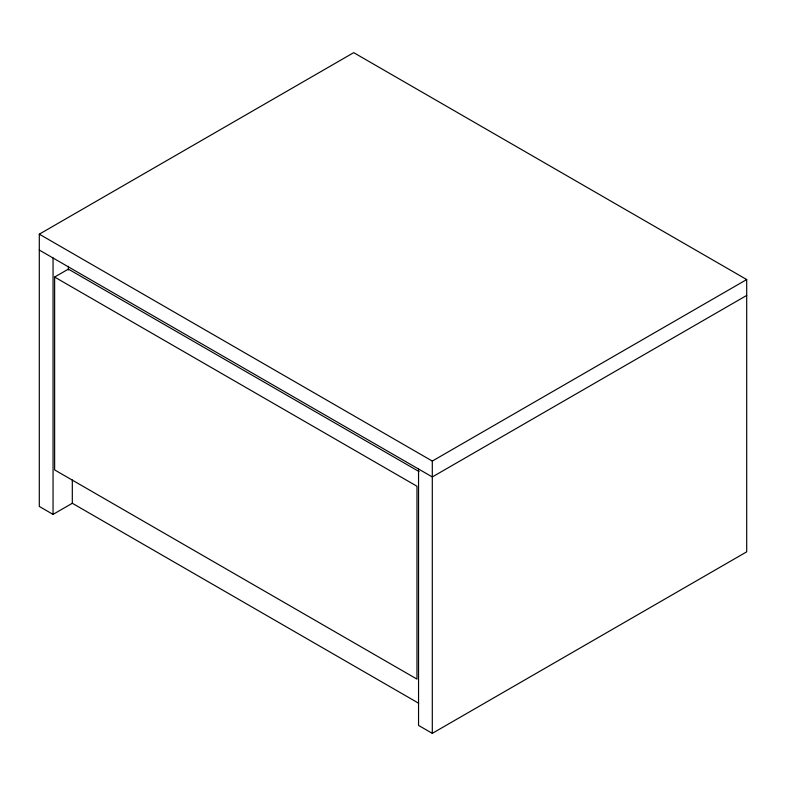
<?xml version="1.0" encoding="UTF-8"?>
<svg xmlns="http://www.w3.org/2000/svg" width="786" height="786" viewBox="0 0 786 786"><rect width="100%" height="100%" fill="white"/><g stroke="black" fill="none" stroke-linecap="round" stroke-linejoin="round"><path stroke-width="1.18" d="M72.174 503.354L53.055 514.388L39.3 506.449L39.3 234.169L353.7 52.652L746.7 279.551L746.7 551.831L432.3 733.348L418.545 725.409L418.545 469.006M54.627 277.055L416.973 486.249L416.973 679.114L54.627 469.92L54.627 277.055L68.382 269.117L419.036 471.561M39.3 234.169L432.3 461.068L746.7 279.551M746.7 295.428L432.3 476.955L39.3 250.056M418.673 703.244L72.312 503.276L72.312 479.971M432.3 461.068L432.3 733.348M68.382 266.316L68.382 270.001M53.055 257.995L53.055 514.388"/></g></svg>
